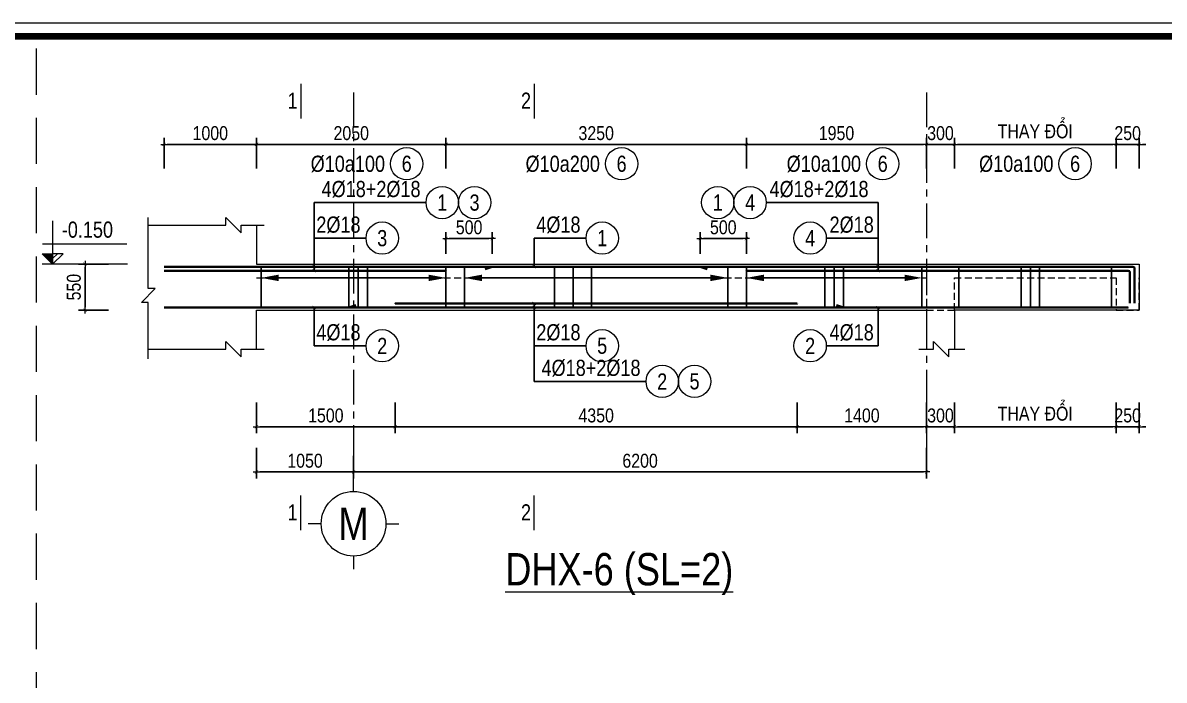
# Model space of a CAD drawing. Header units: millimetres. Extents: x 397144 to 10081729, y 99180 to 1327802.
# Drawn here: x 4934387 to 4946735, y 714378 to 721490 of the extents above; entities that cross this region are included whole.
import ezdxf
from ezdxf.enums import TextEntityAlignment as Align

# ---------------------------------------------------------------- set-up
doc = ezdxf.new("R2010")
doc.units = ezdxf.units.MM
doc.header["$PDSIZE"] = -10
doc.linetypes.add('CENTER', pattern=[2, 1.25, -0.25, 0.25, -0.25])
doc.linetypes.add('HIDDEN', pattern=[0.375, 0.25, -0.125])
doc.layers.get('0').update_dxf_attribs({"linetype": 'CONTINUOUS'})
doc.layers.get('Defpoints').update_dxf_attribs({"color": 12, "linetype": 'CONTINUOUS'})
for name, color, linetype, lineweight in [('kata_dim', 8, 'CONTINUOUS', 13), ('kata_grid', 8, 'CENTER', 13), ('kata_net khuat', 9, 'HIDDEN', 5), ('kata_net manh', 8, 'CONTINUOUS', 5), ('kata_net thay', 4, 'CONTINUOUS', 20), ('kata_text', 7, 'CONTINUOUS', 20), ('kata_thep chu', 1, 'CONTINUOUS', 35), ('kata_thep dai', 220, 'CONTINUOUS', 25)]:
    doc.layers.add(name, color=color, linetype=linetype, lineweight=lineweight)
doc.styles.add('kata_text', font='arial.ttf', dxfattribs={"width": 0.8})
doc.styles.add('Star-HelCon', font='VHELVCN_0.TTF')
doc.dimstyles.new('kata_dim_70', dxfattribs={"dimscale": 70, "dimtxt": 2.15, "dimasz": 0.5, "dimexe": 1, "dimexo": 2, "dimtad": 1, "dimdec": 0, "dimrnd": 5, "dimzin": 0, "dimdsep": 46, "dimtxsty": 'Star-HelCon', "dimblk": 'kata_block_ArchTick', "dimcen": 0.09, "dimdle": 1.2, "dimclrd": 8, "dimclre": 8, "dimclrt": 3, "dimadec": 0, "dimazin": 0, "dimtfac": 1, "dimtdec": 0, "dimtix": 1, "dimtmove": 2, "dimatfit": 3, "dimfxl": 3.75, "dimfxlon": 1, "dimtolj": 1, "dimtzin": 0, "dimarcsym": 0})
doc.dimstyles.new('kata_rai_thep', dxfattribs={"dimtxt": 2, "dimasz": 1, "dimexe": 0, "dimexo": 0, "dimtad": 1, "dimdec": 0, "dimzin": 12, "dimdsep": 46, "dimtxsty": 'kata_text', "dimblk": 'kata_block_RUNTIC', "dimcen": 0, "dimse1": 1, "dimse2": 1, "dimclrd": 6, "dimclre": 6, "dimclrt": 7, "dimadec": 0, "dimazin": 3, "dimtfac": 1, "dimtdec": 0, "dimtmove": 2, "dimatfit": 3, "dimldrblk": 'kata_block_LEADERTIC', "dimfxl": 1, "dimtolj": 1, "dimtzin": 0, "dimlwd": -1, "dimlwe": -1, "dimarcsym": 0})

# ---------------------------------------------------------------- blocks, each defined once
blk = doc.blocks.new('CHG_XX_Khung ten')
blk.add_lwpolyline([(15, 578.9999998350979), (826, 578.9999998350979), (826, 14.99999983509792), (15, 14.99999983509792)], close=True)
at = {"color": 4, "linetype": 'Continuous', "const_width": 1}
blk.add_lwpolyline([(17.00000000000006, 576.9999998350979), (824.0000000000001, 576.9999998350979), (824, 16.99999983509827), (16.99999999999994, 16.99999983509838)], close=True, dxfattribs=at)
blk = doc.blocks.new('kata_block_TD')
at = {"color": 6, "linetype": 'ByBlock', "lineweight": -2, "style": 'kata_text', "width": 0.8}
blk.add_attdef('SECTDET2', text='', height=5, dxfattribs=at).set_placement((0, 7.970649532882817), align=Align.CENTER)
at = {"color": 0, "linetype": 'ByBlock', "lineweight": -2, "style": 'kata_text', "width": 0.8}
blk.add_attdef('SECTDET1', text='', height=5, dxfattribs=at).set_placement((0, 1.470649532882817), align=Align.CENTER)
at = {"color": 3, "lineweight": 25, "style": 'kata_text', "width": 0.8}
blk.add_attdef('SSCALE', text='', height=2.5, dxfattribs=at).set_placement((0, -3.998868953555331), align=Align.CENTER)
blk = doc.blocks.new('kata_block_ArchTick')
at = {"color": 8}
blk.add_line((1, 0), (-1, 0), dxfattribs=at)
at = {"color": 8, "const_width": 0.15}
blk.add_lwpolyline([(-0.5, -0.5), (0.5, 0.5)], dxfattribs=at)
blk = doc.blocks.new('*D424')
at = {"layer": 'Defpoints', "color": 0, "transparency": 16777216}
for p in [(4936914.795577932, 720175.475016162), (4935914.795577932, 718880.475016162), (4936914.795577932, 718880.475016162)]:
    blk.add_point(p, dxfattribs=at)
at = {"layer": 'kata_dim', "color": 8, "lineweight": -2, "transparency": 16777216}
for p, q in [((4935914.795577932, 719912.975016162), (4935914.795577932, 720245.475016162)), ((4935949.795577932, 720175.475016162), (4936879.795577932, 720175.475016162)), ((4936914.795577932, 719912.975016162), (4936914.795577932, 720245.475016162))]:
    blk.add_line(p, q, dxfattribs=at)
at = {"layer": 'kata_dim', "color": 8, "lineweight": -2, "transparency": 16777216, "xscale": 35, "yscale": 35, "zscale": 35, "rotation": 180}
blk.add_blockref('kata_block_ArchTick', (4935914.795577932, 720175.475016162), dxfattribs=at)
at = {"layer": 'kata_dim', "color": 8, "lineweight": -2, "transparency": 16777216, "xscale": 35, "yscale": 35, "zscale": 35}
blk.add_blockref('kata_block_ArchTick', (4936914.795577932, 720175.475016162), dxfattribs=at)
at = {"layer": 'kata_dim', "color": 3, "transparency": 16777216, "insert": (4936414.795577932, 720296.0803494954), "char_height": 150.5, "attachment_point": 5, "style": 'Star-HelCon'}
blk.add_mtext('\\A1;1000', dxfattribs=at)
blk = doc.blocks.new('*D425')
at = {"layer": 'Defpoints', "color": 0, "transparency": 16777216}
for p in [(4938964.795577932, 720175.475016162), (4936914.795577932, 718880.475016162), (4938964.795577932, 718880.475016162)]:
    blk.add_point(p, dxfattribs=at)
at = {"layer": 'kata_dim', "color": 8, "lineweight": -2, "transparency": 16777216}
for p, q in [((4936914.795577932, 719912.975016162), (4936914.795577932, 720245.475016162)), ((4936949.795577932, 720175.475016162), (4938929.795577932, 720175.475016162)), ((4938964.795577932, 719912.975016162), (4938964.795577932, 720245.475016162))]:
    blk.add_line(p, q, dxfattribs=at)
at = {"layer": 'kata_dim', "color": 8, "lineweight": -2, "transparency": 16777216, "xscale": 35, "yscale": 35, "zscale": 35, "rotation": 180}
blk.add_blockref('kata_block_ArchTick', (4936914.795577932, 720175.475016162), dxfattribs=at)
at = {"layer": 'kata_dim', "color": 8, "lineweight": -2, "transparency": 16777216, "xscale": 35, "yscale": 35, "zscale": 35}
blk.add_blockref('kata_block_ArchTick', (4938964.795577932, 720175.475016162), dxfattribs=at)
at = {"layer": 'kata_dim', "color": 3, "transparency": 16777216, "insert": (4937939.795577932, 720296.0803494954), "char_height": 150.5, "attachment_point": 5, "style": 'Star-HelCon'}
blk.add_mtext('\\A1;2050', dxfattribs=at)
blk = doc.blocks.new('*D426')
at = {"layer": 'Defpoints', "color": 0, "transparency": 16777216}
for p in [(4942214.795577932, 720175.475016162), (4938964.795577932, 718880.475016162), (4942214.795577932, 718880.475016162)]:
    blk.add_point(p, dxfattribs=at)
at = {"layer": 'kata_dim', "color": 8, "lineweight": -2, "transparency": 16777216}
for p, q in [((4938964.795577932, 719912.975016162), (4938964.795577932, 720245.475016162)), ((4938999.795577932, 720175.475016162), (4942179.795577932, 720175.475016162)), ((4942214.795577932, 719912.975016162), (4942214.795577932, 720245.475016162))]:
    blk.add_line(p, q, dxfattribs=at)
at = {"layer": 'kata_dim', "color": 8, "lineweight": -2, "transparency": 16777216, "xscale": 35, "yscale": 35, "zscale": 35, "rotation": 180}
blk.add_blockref('kata_block_ArchTick', (4938964.795577932, 720175.475016162), dxfattribs=at)
at = {"layer": 'kata_dim', "color": 8, "lineweight": -2, "transparency": 16777216, "xscale": 35, "yscale": 35, "zscale": 35}
blk.add_blockref('kata_block_ArchTick', (4942214.795577932, 720175.475016162), dxfattribs=at)
at = {"layer": 'kata_dim', "color": 3, "transparency": 16777216, "insert": (4940589.795577932, 720296.0803494954), "char_height": 150.5, "attachment_point": 5, "style": 'Star-HelCon'}
blk.add_mtext('\\A1;3250', dxfattribs=at)
blk = doc.blocks.new('*D427')
at = {"layer": 'Defpoints', "color": 0, "transparency": 16777216}
for p in [(4944164.795577932, 720175.475016162), (4942214.795577932, 718880.475016162), (4944164.795577932, 718880.475016162)]:
    blk.add_point(p, dxfattribs=at)
at = {"layer": 'kata_dim', "color": 8, "lineweight": -2, "transparency": 16777216}
for p, q in [((4942214.795577932, 719912.975016162), (4942214.795577932, 720245.475016162)), ((4942249.795577932, 720175.475016162), (4944129.795577932, 720175.475016162)), ((4944164.795577932, 719912.975016162), (4944164.795577932, 720245.475016162))]:
    blk.add_line(p, q, dxfattribs=at)
at = {"layer": 'kata_dim', "color": 8, "lineweight": -2, "transparency": 16777216, "xscale": 35, "yscale": 35, "zscale": 35, "rotation": 180}
blk.add_blockref('kata_block_ArchTick', (4942214.795577932, 720175.475016162), dxfattribs=at)
at = {"layer": 'kata_dim', "color": 8, "lineweight": -2, "transparency": 16777216, "xscale": 35, "yscale": 35, "zscale": 35}
blk.add_blockref('kata_block_ArchTick', (4944164.795577932, 720175.475016162), dxfattribs=at)
at = {"layer": 'kata_dim', "color": 3, "transparency": 16777216, "insert": (4943189.795577932, 720296.0803494954), "char_height": 150.5, "attachment_point": 5, "style": 'Star-HelCon'}
blk.add_mtext('\\A1;1950', dxfattribs=at)
blk = doc.blocks.new('*D428')
at = {"layer": 'Defpoints', "color": 0, "transparency": 16777216}
for p in [(4944464.795577932, 720175.475016162), (4944164.795577932, 718880.475016162), (4944464.795577932, 718730.475016162)]:
    blk.add_point(p, dxfattribs=at)
at = {"layer": 'kata_dim', "color": 8, "lineweight": -2, "transparency": 16777216}
for p, q in [((4944129.795577932, 720175.475016162), (4944094.795577932, 720175.475016162)), ((4944164.795577932, 719912.975016162), (4944164.795577932, 720245.475016162)), ((4944164.795577932, 720175.475016162), (4944464.795577932, 720175.475016162)), ((4944464.795577932, 719912.975016162), (4944464.795577932, 720245.475016162)), ((4944499.795577932, 720175.475016162), (4944534.795577932, 720175.475016162))]:
    blk.add_line(p, q, dxfattribs=at)
at = {"layer": 'kata_dim', "color": 8, "lineweight": -2, "transparency": 16777216, "xscale": 35, "yscale": 35, "zscale": 35}
blk.add_blockref('kata_block_ArchTick', (4944164.795577932, 720175.475016162), dxfattribs=at)
at = {"layer": 'kata_dim', "color": 8, "lineweight": -2, "transparency": 16777216, "xscale": 35, "yscale": 35, "zscale": 35, "rotation": 180}
blk.add_blockref('kata_block_ArchTick', (4944464.795577932, 720175.475016162), dxfattribs=at)
at = {"layer": 'kata_dim', "color": 3, "transparency": 16777216, "insert": (4944314.795577932, 720296.0803494954), "char_height": 150.5, "attachment_point": 5, "style": 'Star-HelCon'}
blk.add_mtext('\\A1;300', dxfattribs=at)
blk = doc.blocks.new('*D429')
at = {"layer": 'Defpoints', "color": 0, "transparency": 16777216}
for p in [(4935451.866542296, 718880.4750161623), (4935059.291732188, 718380.4750161623), (4935451.866542296, 718380.4750161623)]:
    blk.add_point(p, dxfattribs=at)
at = {"layer": 'kata_dim', "color": 8, "lineweight": -2, "transparency": 16777216}
for p, q in [((4935311.866542296, 718880.4750161623), (4934989.291732188, 718880.4750161623)), ((4935059.291732188, 718845.4750161623), (4935059.291732188, 718415.4750161623)), ((4935311.866542296, 718380.4750161623), (4934989.291732188, 718380.4750161623))]:
    blk.add_line(p, q, dxfattribs=at)
at = {"layer": 'kata_dim', "color": 8, "lineweight": -2, "transparency": 16777216, "xscale": 35, "yscale": 35, "zscale": 35}
for p, rotation in [((4935059.291732188, 718880.4750161623), 90), ((4935059.291732188, 718380.4750161623), 270)]:
    blk.add_blockref('kata_block_ArchTick', p, dxfattribs=dict(at, rotation=rotation))
at = {"layer": 'kata_dim', "color": 3, "transparency": 16777216, "insert": (4934938.686398854, 718630.4750161608), "char_height": 150.5, "attachment_point": 5, "rotation": 90, "style": 'Star-HelCon'}
blk.add_mtext('\\A1;550', dxfattribs=at)
blk = doc.blocks.new('kata_block_CT')
blk.add_hatch(color=256).paths.add_polyline_path([(0, 1.596954857557648), (-1.612010908633238, 1.596954857557648), (0, 0)])
at = {"ltscale": 50}
h = blk.add_hatch(dxfattribs=at)
h.set_pattern_fill('ANSI31', color=8, scale=1.406250541793835, style=0)
h.set_pattern_definition([(45.00000000000001, (0, 5.456968210637569e-12), (-3.157122508925224, 3.157122508925225), [])])
h.paths.add_polyline_path([(0, 1.596954857557648), (0, 0), (1.612010908924276, 1.596954857557648)])
at = {"color": 8, "ltscale": 50}
for p, q in [((-1.592704896858777, 3.140833880479477), (11.46947077315417, 3.140833880479477)), ((11.56125648126181, 5.456968210637569e-12), (-1.63869572513795, 5.456968210637569e-12))]:
    blk.add_line(p, q, dxfattribs=at)
for points in [[(0, 6.69495074864426), (0, 0)], [(0, 0), (-1.612010908633238, 1.596954857557648), (0, 1.596954857557648)], [(0, 0), (1.612010908924276, 1.596954857557648), (0, 1.596954857557648)]]:
    blk.add_lwpolyline(points, dxfattribs=at)
at = {"color": 3, "style": 'kata_text', "width": 0.8}
blk.add_attdef('CT', (1.409564409346785, 4.068271311703938), '', height=2.5, dxfattribs=at)
blk = doc.blocks.new('kata_block_GRID')
for p, q in [((3.061616997868383e-16, 5), (3.061616997868383e-16, 7)), ((-5, 0), (-7, 0)), ((5, 0), (7, 0)), ((-9.184850993605148e-16, -5), (-9.184850993605148e-16, -7))]:
    blk.add_line(p, q)
blk.add_circle((0, 0), 5)
at = {"color": 7, "style": 'kata_text', "width": 0.8}
blk.add_attdef('GRID', text='', height=5, dxfattribs=at).set_placement((0, 0), align=Align.MIDDLE)
blk = doc.blocks.new('*D430')
at = {"layer": 'Defpoints', "color": 0, "transparency": 16777216}
for p in [(4944164.795577932, 718380.475016162), (4937964.795577932, 716946.6807935312), (4944164.795577932, 716630.475016162)]:
    blk.add_point(p, dxfattribs=at)
at = {"layer": 'kata_dim', "color": 8, "lineweight": -2, "transparency": 16777216}
for p, q in [((4944164.795577932, 716892.975016162), (4944164.795577932, 716560.475016162)), ((4937964.795577932, 716806.6807935312), (4937964.795577932, 716560.475016162)), ((4937999.795577932, 716630.475016162), (4944129.795577932, 716630.475016162))]:
    blk.add_line(p, q, dxfattribs=at)
at = {"layer": 'kata_dim', "color": 8, "lineweight": -2, "transparency": 16777216, "xscale": 35, "yscale": 35, "zscale": 35, "rotation": 180}
blk.add_blockref('kata_block_ArchTick', (4937964.795577932, 716630.475016162), dxfattribs=at)
at = {"layer": 'kata_dim', "color": 8, "lineweight": -2, "transparency": 16777216, "xscale": 35, "yscale": 35, "zscale": 35}
blk.add_blockref('kata_block_ArchTick', (4944164.795577932, 716630.475016162), dxfattribs=at)
at = {"layer": 'kata_dim', "color": 3, "transparency": 16777216, "insert": (4941064.795577932, 716751.0803494954), "char_height": 150.5, "attachment_point": 5, "style": 'Star-HelCon'}
blk.add_mtext('\\A1;6200', dxfattribs=at)
blk = doc.blocks.new('*D431')
at = {"layer": 'Defpoints', "color": 0, "transparency": 16777216}
for p in [(4936914.795577932, 718380.475016162), (4938414.795577932, 718380.475016162), (4936914.795577932, 717120.475016162)]:
    blk.add_point(p, dxfattribs=at)
at = {"layer": 'kata_dim', "color": 8, "lineweight": -2, "transparency": 16777216}
for p, q in [((4936914.795577932, 717382.975016162), (4936914.795577932, 717050.475016162)), ((4938414.795577932, 717382.975016162), (4938414.795577932, 717050.475016162)), ((4938379.795577932, 717120.475016162), (4936949.795577932, 717120.475016162))]:
    blk.add_line(p, q, dxfattribs=at)
at = {"layer": 'kata_dim', "color": 8, "lineweight": -2, "transparency": 16777216, "xscale": 35, "yscale": 35, "zscale": 35, "rotation": 180}
blk.add_blockref('kata_block_ArchTick', (4936914.795577932, 717120.475016162), dxfattribs=at)
at = {"layer": 'kata_dim', "color": 8, "lineweight": -2, "transparency": 16777216, "xscale": 35, "yscale": 35, "zscale": 35}
blk.add_blockref('kata_block_ArchTick', (4938414.795577932, 717120.475016162), dxfattribs=at)
at = {"layer": 'kata_dim', "color": 3, "transparency": 16777216, "insert": (4937664.795577932, 717241.0803494954), "char_height": 150.5, "attachment_point": 5, "style": 'Star-HelCon'}
blk.add_mtext('\\A1;1500', dxfattribs=at)
blk = doc.blocks.new('*D432')
at = {"layer": 'Defpoints', "color": 0, "transparency": 16777216}
for p in [(4936914.795577932, 718380.475016162), (4938414.795577932, 718380.475016162), (4936914.795577932, 717120.475016162)]:
    blk.add_point(p, dxfattribs=at)
at = {"layer": 'kata_dim', "color": 8, "lineweight": -2, "transparency": 16777216}
for p, q in [((4936914.795577932, 717382.975016162), (4936914.795577932, 717050.475016162)), ((4938414.795577932, 717382.975016162), (4938414.795577932, 717050.475016162)), ((4938379.795577932, 717120.475016162), (4936949.795577932, 717120.475016162))]:
    blk.add_line(p, q, dxfattribs=at)
at = {"layer": 'kata_dim', "color": 8, "lineweight": -2, "transparency": 16777216, "xscale": 35, "yscale": 35, "zscale": 35, "rotation": 180}
blk.add_blockref('kata_block_ArchTick', (4936914.795577932, 717120.475016162), dxfattribs=at)
at = {"layer": 'kata_dim', "color": 8, "lineweight": -2, "transparency": 16777216, "xscale": 35, "yscale": 35, "zscale": 35}
blk.add_blockref('kata_block_ArchTick', (4938414.795577932, 717120.475016162), dxfattribs=at)
at = {"layer": 'kata_dim', "color": 3, "transparency": 16777216, "insert": (4937664.795577932, 717241.0803494954), "char_height": 150.5, "attachment_point": 5, "style": 'Star-HelCon'}
blk.add_mtext('\\A1;1500', dxfattribs=at)
blk = doc.blocks.new('*D433')
at = {"layer": 'Defpoints', "color": 0, "transparency": 16777216}
for p in [(4938414.795577932, 718380.475016162), (4942764.795577932, 718380.475016162), (4942764.795577932, 717120.475016162)]:
    blk.add_point(p, dxfattribs=at)
at = {"layer": 'kata_dim', "color": 8, "lineweight": -2, "transparency": 16777216}
for p, q in [((4938414.795577932, 717382.975016162), (4938414.795577932, 717050.475016162)), ((4942764.795577932, 717382.975016162), (4942764.795577932, 717050.475016162)), ((4938449.795577932, 717120.475016162), (4942729.795577932, 717120.475016162))]:
    blk.add_line(p, q, dxfattribs=at)
at = {"layer": 'kata_dim', "color": 8, "lineweight": -2, "transparency": 16777216, "xscale": 35, "yscale": 35, "zscale": 35, "rotation": 180}
blk.add_blockref('kata_block_ArchTick', (4938414.795577932, 717120.475016162), dxfattribs=at)
at = {"layer": 'kata_dim', "color": 8, "lineweight": -2, "transparency": 16777216, "xscale": 35, "yscale": 35, "zscale": 35}
blk.add_blockref('kata_block_ArchTick', (4942764.795577932, 717120.475016162), dxfattribs=at)
at = {"layer": 'kata_dim', "color": 3, "transparency": 16777216, "insert": (4940589.795577932, 717241.0803494954), "char_height": 150.5, "attachment_point": 5, "style": 'Star-HelCon'}
blk.add_mtext('\\A1;4350', dxfattribs=at)
blk = doc.blocks.new('*D434')
at = {"layer": 'Defpoints', "color": 0, "transparency": 16777216}
for p in [(4942764.795577932, 718380.475016162), (4944164.795577932, 718380.475016162), (4944164.795577932, 717120.475016162)]:
    blk.add_point(p, dxfattribs=at)
at = {"layer": 'kata_dim', "color": 8, "lineweight": -2, "transparency": 16777216}
for p, q in [((4942764.795577932, 717382.975016162), (4942764.795577932, 717050.475016162)), ((4944164.795577932, 717382.975016162), (4944164.795577932, 717050.475016162)), ((4942799.795577932, 717120.475016162), (4944129.795577932, 717120.475016162))]:
    blk.add_line(p, q, dxfattribs=at)
at = {"layer": 'kata_dim', "color": 8, "lineweight": -2, "transparency": 16777216, "xscale": 35, "yscale": 35, "zscale": 35, "rotation": 180}
blk.add_blockref('kata_block_ArchTick', (4942764.795577932, 717120.475016162), dxfattribs=at)
at = {"layer": 'kata_dim', "color": 8, "lineweight": -2, "transparency": 16777216, "xscale": 35, "yscale": 35, "zscale": 35}
blk.add_blockref('kata_block_ArchTick', (4944164.795577932, 717120.475016162), dxfattribs=at)
at = {"layer": 'kata_dim', "color": 3, "transparency": 16777216, "insert": (4943464.795577932, 717241.0803494954), "char_height": 150.5, "attachment_point": 5, "style": 'Star-HelCon'}
blk.add_mtext('\\A1;1400', dxfattribs=at)
blk = doc.blocks.new('*D435')
at = {"layer": 'Defpoints', "color": 0, "transparency": 16777216}
for p in [(4944164.795577932, 718380.475016162), (4944464.795577932, 718380.475016162), (4944464.795577932, 717120.475016162)]:
    blk.add_point(p, dxfattribs=at)
at = {"layer": 'kata_dim', "color": 8, "lineweight": -2, "transparency": 16777216}
for p, q in [((4944164.795577932, 717382.975016162), (4944164.795577932, 717050.475016162)), ((4944464.795577932, 717382.975016162), (4944464.795577932, 717050.475016162)), ((4944129.795577932, 717120.475016162), (4944094.795577932, 717120.475016162)), ((4944164.795577932, 717120.475016162), (4944464.795577932, 717120.475016162)), ((4944499.795577932, 717120.475016162), (4944534.795577932, 717120.475016162))]:
    blk.add_line(p, q, dxfattribs=at)
at = {"layer": 'kata_dim', "color": 8, "lineweight": -2, "transparency": 16777216, "xscale": 35, "yscale": 35, "zscale": 35}
blk.add_blockref('kata_block_ArchTick', (4944164.795577932, 717120.475016162), dxfattribs=at)
at = {"layer": 'kata_dim', "color": 8, "lineweight": -2, "transparency": 16777216, "xscale": 35, "yscale": 35, "zscale": 35, "rotation": 180}
blk.add_blockref('kata_block_ArchTick', (4944464.795577932, 717120.475016162), dxfattribs=at)
at = {"layer": 'kata_dim', "color": 3, "transparency": 16777216, "insert": (4944314.795577932, 717241.0803494954), "char_height": 150.5, "attachment_point": 5, "style": 'Star-HelCon'}
blk.add_mtext('\\A1;300', dxfattribs=at)
blk = doc.blocks.new('*D436')
at = {"layer": 'Defpoints', "color": 0, "transparency": 16777216}
for p in [(4938964.795577932, 719156.475016162), (4938964.795577932, 718851.475016162), (4939464.795577932, 718851.475016162)]:
    blk.add_point(p, dxfattribs=at)
at = {"layer": 'kata_dim', "color": 8, "lineweight": -2, "transparency": 16777216}
for p, q in [((4938964.795577932, 718991.475016162), (4938964.795577932, 719226.475016162)), ((4939464.795577932, 718991.475016162), (4939464.795577932, 719226.475016162)), ((4939429.795577932, 719156.475016162), (4938999.795577932, 719156.475016162))]:
    blk.add_line(p, q, dxfattribs=at)
at = {"layer": 'kata_dim', "color": 8, "lineweight": -2, "transparency": 16777216, "xscale": 35, "yscale": 35, "zscale": 35, "rotation": 180}
blk.add_blockref('kata_block_ArchTick', (4938964.795577932, 719156.475016162), dxfattribs=at)
at = {"layer": 'kata_dim', "color": 8, "lineweight": -2, "transparency": 16777216, "xscale": 35, "yscale": 35, "zscale": 35}
blk.add_blockref('kata_block_ArchTick', (4939464.795577932, 719156.475016162), dxfattribs=at)
at = {"layer": 'kata_dim', "color": 3, "transparency": 16777216, "insert": (4939214.795577932, 719277.0803494954), "char_height": 150.5, "attachment_point": 5, "style": 'Star-HelCon'}
blk.add_mtext('\\A1;500', dxfattribs=at)
blk = doc.blocks.new('*D437')
at = {"layer": 'Defpoints', "color": 0, "transparency": 16777216}
for p in [(4942214.795577932, 719156.475016162), (4941714.795577932, 718851.475016162), (4942214.795577932, 718851.475016162)]:
    blk.add_point(p, dxfattribs=at)
at = {"layer": 'kata_dim', "color": 8, "lineweight": -2, "transparency": 16777216}
for p, q in [((4941714.795577932, 718991.475016162), (4941714.795577932, 719226.475016162)), ((4942214.795577932, 718991.475016162), (4942214.795577932, 719226.475016162)), ((4941749.795577932, 719156.475016162), (4942179.795577932, 719156.475016162))]:
    blk.add_line(p, q, dxfattribs=at)
at = {"layer": 'kata_dim', "color": 8, "lineweight": -2, "transparency": 16777216, "xscale": 35, "yscale": 35, "zscale": 35, "rotation": 180}
blk.add_blockref('kata_block_ArchTick', (4941714.795577932, 719156.475016162), dxfattribs=at)
at = {"layer": 'kata_dim', "color": 8, "lineweight": -2, "transparency": 16777216, "xscale": 35, "yscale": 35, "zscale": 35}
blk.add_blockref('kata_block_ArchTick', (4942214.795577932, 719156.475016162), dxfattribs=at)
at = {"layer": 'kata_dim', "color": 3, "transparency": 16777216, "insert": (4941964.795577932, 719277.0803494954), "char_height": 150.5, "attachment_point": 5, "style": 'Star-HelCon'}
blk.add_mtext('\\A1;500', dxfattribs=at)
blk = doc.blocks.new('kata_block_RUNTIC')
at = {"layer": 'kata_dim', "color": 6}
blk.add_line((0, 0.75), (0, -0.75), dxfattribs=at)
blk.add_lwpolyline([(0, 0, 0, 1, 0), (-2.69999999999709, 0, 1, 1, 0)], format="xyseb", dxfattribs=at)
blk = doc.blocks.new('*D438')
at = {"layer": 'Defpoints', "color": 6, "transparency": 16777216}
blk.add_line((4937034.795577932, 718730.475016162), (4938894.795577932, 718730.475016162), dxfattribs=at)
at = {"layer": 'Defpoints', "color": 0, "transparency": 16777216}
for p in [(4936964.795577932, 718730.475016162), (4938964.795577932, 718730.475016162), (4938964.795577932, 718730.475016162)]:
    blk.add_point(p, dxfattribs=at)
at = {"layer": 'Defpoints', "color": 6, "transparency": 16777216, "xscale": 70, "yscale": 70, "zscale": 70, "rotation": 180}
blk.add_blockref('kata_block_RUNTIC', (4936964.795577932, 718730.475016162), dxfattribs=at)
at = {"layer": 'Defpoints', "color": 6, "transparency": 16777216, "xscale": 70, "yscale": 70, "zscale": 70}
blk.add_blockref('kata_block_RUNTIC', (4938964.795577932, 718730.475016162), dxfattribs=at)
blk = doc.blocks.new('kata_block_LEADERTIC')
at = {"layer": 'kata_dim', "color": 6}
blk.add_lwpolyline([(0, 0, 0, 1, 0), (-2.69999999999709, 0, 1, 1, 0)], format="xyseb", dxfattribs=at)
blk = doc.blocks.new('*D439')
at = {"layer": 'Defpoints', "color": 6, "transparency": 16777216}
blk.add_line((4939234.795577932, 718730.475016162), (4941944.795577932, 718730.475016162), dxfattribs=at)
at = {"layer": 'Defpoints', "color": 0, "transparency": 16777216}
for p in [(4939164.795577932, 718730.475016162), (4942014.795577932, 718730.475016162), (4942014.795577932, 718730.475016162)]:
    blk.add_point(p, dxfattribs=at)
at = {"layer": 'Defpoints', "color": 6, "transparency": 16777216, "xscale": 70, "yscale": 70, "zscale": 70, "rotation": 180}
blk.add_blockref('kata_block_RUNTIC', (4939164.795577932, 718730.475016162), dxfattribs=at)
at = {"layer": 'Defpoints', "color": 6, "transparency": 16777216, "xscale": 70, "yscale": 70, "zscale": 70}
blk.add_blockref('kata_block_RUNTIC', (4942014.795577932, 718730.475016162), dxfattribs=at)
blk = doc.blocks.new('*D440')
at = {"layer": 'Defpoints', "color": 6, "transparency": 16777216}
blk.add_line((4942284.795577932, 718730.475016162), (4944044.795577932, 718730.475016162), dxfattribs=at)
at = {"layer": 'Defpoints', "color": 0, "transparency": 16777216}
for p in [(4942214.795577932, 718730.475016162), (4944114.795577932, 718730.475016162), (4944114.795577932, 718730.475016162)]:
    blk.add_point(p, dxfattribs=at)
at = {"layer": 'Defpoints', "color": 6, "transparency": 16777216, "xscale": 70, "yscale": 70, "zscale": 70, "rotation": 180}
blk.add_blockref('kata_block_RUNTIC', (4942214.795577932, 718730.475016162), dxfattribs=at)
at = {"layer": 'Defpoints', "color": 6, "transparency": 16777216, "xscale": 70, "yscale": 70, "zscale": 70}
blk.add_blockref('kata_block_RUNTIC', (4944114.795577932, 718730.475016162), dxfattribs=at)
blk = doc.blocks.new('*U11')
blk.add_circle((2.5, 0), 2.5)
at = {"layer": 'kata_text', "color": 3, "style": 'kata_text', "width": 0.8}
blk.add_attdef('DK2', text='', height=2.5, dxfattribs=at).set_placement((-0.85, 0.8455043070534884), align=Align.RIGHT)
at = {"layer": 'kata_text', "color": 7, "style": 'kata_text', "width": 0.8}
blk.add_attdef('SH3', text='', height=2.5, dxfattribs=at).set_placement((2.5, 0), align=Align.MIDDLE)
blk = doc.blocks.new('*U19')
for centre in [(2.5, 0), (7.5, 3.061616997868383e-16)]:
    blk.add_circle(centre, 2.5)
at = {"layer": 'kata_text', "color": 3, "style": 'kata_text', "width": 0.8}
blk.add_attdef('DK2', text='', height=2.5, dxfattribs=at).set_placement((-0.85, 0.8455043070534884), align=Align.RIGHT)
at = {"layer": 'kata_text', "color": 7, "style": 'kata_text', "width": 0.8}
for tag, p in [('SH3', (2.5, 0)), ('SH4', (7.5, 3.061616997868383e-16))]:
    blk.add_attdef(tag, text='', height=2.5, dxfattribs=at).set_placement(p, align=Align.MIDDLE)
blk = doc.blocks.new('*U14')
blk.add_circle((2.5, 0), 2.5)
at = {"layer": 'kata_text', "color": 3, "style": 'kata_text', "width": 0.8}
blk.add_attdef('DKKC2', text='', height=2.5, dxfattribs=at).set_placement((-0.85, -1.249999999999998), align=Align.RIGHT)
at = {"layer": 'kata_text', "color": 7, "style": 'kata_text', "width": 0.8}
blk.add_attdef('SH3', text='', height=2.5, dxfattribs=at).set_placement((2.5, 0), align=Align.MIDDLE)
blk = doc.blocks.new('kata_block_SECBAL')
at = {"color": 0, "linetype": 'ByBlock', "lineweight": -2}
blk.add_line((9.278846846427768e-07, 4.357142857143117), (0, -1), dxfattribs=at)
at = {"color": 0, "linetype": 'ByBlock', "lineweight": -2, "style": 'kata_text', "width": 0.8}
blk.add_attdef('DETAIL', text='', height=2.5, dxfattribs=at).set_placement((-0.4999587343882013, 1.749873724336794), align=Align.MIDDLE_RIGHT)
blk = doc.blocks.new('*U15')
at = {"color": 0, "linetype": 'ByBlock', "lineweight": -2}
blk.add_line((9.278846826760661e-07, -1), (1.966710793847991e-15, 4.357142857143117), dxfattribs=at)
at = {"color": 0, "linetype": 'ByBlock', "lineweight": -2, "style": 'kata_text', "width": 0.8}
blk.add_attdef('DETAIL', text='', height=2.5, dxfattribs=at).set_placement((-0.4999587343882013, 1.749873724336794), align=Align.MIDDLE_RIGHT)
blk = doc.blocks.new('*U12')
blk.add_circle((-2.5, 0), 2.5)
at = {"layer": 'kata_text', "color": 3, "style": 'kata_text', "width": 0.8}
blk.add_attdef('DK1', (0.5, 0.8455043070534884), '', height=2.5, dxfattribs=at)
at = {"layer": 'kata_text', "color": 7, "style": 'kata_text', "width": 0.8}
blk.add_attdef('SH2', text='', height=2.5, dxfattribs=at).set_placement((-2.5, 0), align=Align.MIDDLE)
blk = doc.blocks.new('*U18')
for centre in [(-7.5, 3.061616997868383e-16), (-2.5, 0)]:
    blk.add_circle(centre, 2.5)
at = {"layer": 'kata_text', "color": 3, "style": 'kata_text', "width": 0.8}
blk.add_attdef('DK1', (0.5, 0.8455043070534884), '', height=2.5, dxfattribs=at)
at = {"layer": 'kata_text', "color": 7, "style": 'kata_text', "width": 0.8}
for tag, p in [('SH1', (-7.5, 3.061616997868383e-16)), ('SH2', (-2.5, 0))]:
    blk.add_attdef(tag, text='', height=2.5, dxfattribs=at).set_placement(p, align=Align.MIDDLE)
blk = doc.blocks.new('*D441')
at = {"layer": 'Defpoints', "color": 0, "transparency": 16777216}
for p in [(4946464.795577932, 720175.475016162), (4946214.795577932, 718880.475016162), (4946464.795577932, 718880.475016162)]:
    blk.add_point(p, dxfattribs=at)
at = {"layer": 'kata_dim', "color": 8, "lineweight": -2, "transparency": 16777216}
for p, q in [((4946179.795577932, 720175.475016162), (4946144.795577932, 720175.475016162)), ((4946214.795577932, 719912.975016162), (4946214.795577932, 720245.475016162)), ((4946214.795577932, 720175.475016162), (4946464.795577932, 720175.475016162)), ((4946464.795577932, 719912.975016162), (4946464.795577932, 720245.475016162)), ((4946499.795577932, 720175.475016162), (4946534.795577932, 720175.475016162))]:
    blk.add_line(p, q, dxfattribs=at)
at = {"layer": 'kata_dim', "color": 8, "lineweight": -2, "transparency": 16777216, "xscale": 35, "yscale": 35, "zscale": 35}
blk.add_blockref('kata_block_ArchTick', (4946214.795577932, 720175.475016162), dxfattribs=at)
at = {"layer": 'kata_dim', "color": 8, "lineweight": -2, "transparency": 16777216, "xscale": 35, "yscale": 35, "zscale": 35, "rotation": 180}
blk.add_blockref('kata_block_ArchTick', (4946464.795577932, 720175.475016162), dxfattribs=at)
at = {"layer": 'kata_dim', "color": 3, "transparency": 16777216, "insert": (4946339.795577932, 720296.0803494954), "char_height": 150.5, "attachment_point": 5, "style": 'Star-HelCon'}
blk.add_mtext('\\A1;250', dxfattribs=at)
blk = doc.blocks.new('*D447')
at = {"layer": 'Defpoints', "color": 0, "ltscale": 0.8, "transparency": 16777216}
for p in [(4936914.795577932, 717960.475016162), (4937964.795577932, 716946.6807935312), (4936914.795577932, 716630.475016162)]:
    blk.add_point(p, dxfattribs=at)
at = {"layer": 'kata_dim', "color": 8, "lineweight": -2, "ltscale": 0.8, "transparency": 16777216}
for p, q in [((4936914.795577932, 716892.975016162), (4936914.795577932, 716560.475016162)), ((4937964.795577932, 716806.6807935312), (4937964.795577932, 716560.475016162)), ((4937929.795577932, 716630.475016162), (4936949.795577932, 716630.475016162))]:
    blk.add_line(p, q, dxfattribs=at)
at = {"layer": 'kata_dim', "color": 8, "lineweight": -2, "ltscale": 0.8, "transparency": 16777216, "xscale": 35, "yscale": 35, "zscale": 35, "rotation": 180}
blk.add_blockref('kata_block_ArchTick', (4936914.795577932, 716630.475016162), dxfattribs=at)
at = {"layer": 'kata_dim', "color": 8, "lineweight": -2, "ltscale": 0.8, "transparency": 16777216, "xscale": 35, "yscale": 35, "zscale": 35}
blk.add_blockref('kata_block_ArchTick', (4937964.795577932, 716630.475016162), dxfattribs=at)
at = {"layer": 'kata_dim', "color": 3, "ltscale": 0.8, "transparency": 16777216, "insert": (4937439.795577932, 716751.0803494954), "char_height": 150.5, "attachment_point": 5, "style": 'Star-HelCon'}
blk.add_mtext('\\A1;1050', dxfattribs=at)
blk = doc.blocks.new('*D442')
at = {"layer": 'Defpoints', "color": 0, "ltscale": 0.8, "transparency": 16777216}
for p in [(4946214.795577932, 720175.475016162), (4944464.795577932, 719912.975016162), (4946214.795577932, 719912.975016162)]:
    blk.add_point(p, dxfattribs=at)
at = {"layer": 'kata_dim', "color": 8, "lineweight": -2, "ltscale": 0.8, "transparency": 16777216}
for p, q in [((4944464.795577932, 720052.975016162), (4944464.795577932, 720245.475016162)), ((4944499.795577932, 720175.475016162), (4946179.795577932, 720175.475016162)), ((4946214.795577932, 720052.975016162), (4946214.795577932, 720245.475016162))]:
    blk.add_line(p, q, dxfattribs=at)
at = {"layer": 'kata_dim', "color": 8, "lineweight": -2, "ltscale": 0.8, "transparency": 16777216, "xscale": 35, "yscale": 35, "zscale": 35, "rotation": 180}
blk.add_blockref('kata_block_ArchTick', (4944464.795577932, 720175.475016162), dxfattribs=at)
at = {"layer": 'kata_dim', "color": 8, "lineweight": -2, "ltscale": 0.8, "transparency": 16777216, "xscale": 35, "yscale": 35, "zscale": 35}
blk.add_blockref('kata_block_ArchTick', (4946214.795577932, 720175.475016162), dxfattribs=at)
at = {"layer": 'kata_dim', "color": 3, "ltscale": 0.8, "transparency": 16777216, "insert": (4945339.795577932, 720314.750425439), "char_height": 150.5, "attachment_point": 5, "style": 'Star-HelCon'}
blk.add_mtext('\\A1;THAY ĐỔI', dxfattribs=at)
blk = doc.blocks.new('*D448')
at = {"layer": 'Defpoints', "color": 0, "ltscale": 0.8, "transparency": 16777216}
for p in [(4944464.795577932, 718380.475016162), (4946214.795577932, 718380.475016162), (4946214.795577932, 717120.475016162)]:
    blk.add_point(p, dxfattribs=at)
at = {"layer": 'kata_dim', "color": 8, "lineweight": -2, "ltscale": 0.8, "transparency": 16777216}
for p, q in [((4944464.795577932, 717382.975016162), (4944464.795577932, 717050.475016162)), ((4946214.795577932, 717382.975016162), (4946214.795577932, 717050.475016162)), ((4944499.795577932, 717120.475016162), (4946179.795577932, 717120.475016162))]:
    blk.add_line(p, q, dxfattribs=at)
at = {"layer": 'kata_dim', "color": 8, "lineweight": -2, "ltscale": 0.8, "transparency": 16777216, "xscale": 35, "yscale": 35, "zscale": 35, "rotation": 180}
blk.add_blockref('kata_block_ArchTick', (4944464.795577932, 717120.475016162), dxfattribs=at)
at = {"layer": 'kata_dim', "color": 8, "lineweight": -2, "ltscale": 0.8, "transparency": 16777216, "xscale": 35, "yscale": 35, "zscale": 35}
blk.add_blockref('kata_block_ArchTick', (4946214.795577932, 717120.475016162), dxfattribs=at)
at = {"layer": 'kata_dim', "color": 3, "ltscale": 0.8, "transparency": 16777216, "insert": (4945339.795577932, 717259.750425439), "char_height": 150.5, "attachment_point": 5, "style": 'Star-HelCon'}
blk.add_mtext('\\A1;THAY ĐỔI', dxfattribs=at)
blk = doc.blocks.new('*D449')
at = {"layer": 'Defpoints', "color": 0, "ltscale": 0.8, "transparency": 16777216}
for p in [(4946214.795577932, 718380.475016162), (4946464.795577932, 718380.475016162), (4946464.795577932, 717120.475016162)]:
    blk.add_point(p, dxfattribs=at)
at = {"layer": 'kata_dim', "color": 8, "lineweight": -2, "ltscale": 0.8, "transparency": 16777216}
for p, q in [((4946214.795577932, 717382.975016162), (4946214.795577932, 717050.475016162)), ((4946464.795577932, 717382.975016162), (4946464.795577932, 717050.475016162)), ((4946179.795577932, 717120.475016162), (4946144.795577932, 717120.475016162)), ((4946214.795577932, 717120.475016162), (4946464.795577932, 717120.475016162)), ((4946499.795577932, 717120.475016162), (4946534.795577932, 717120.475016162))]:
    blk.add_line(p, q, dxfattribs=at)
at = {"layer": 'kata_dim', "color": 8, "lineweight": -2, "ltscale": 0.8, "transparency": 16777216, "xscale": 35, "yscale": 35, "zscale": 35}
blk.add_blockref('kata_block_ArchTick', (4946214.795577932, 717120.475016162), dxfattribs=at)
at = {"layer": 'kata_dim', "color": 8, "lineweight": -2, "ltscale": 0.8, "transparency": 16777216, "xscale": 35, "yscale": 35, "zscale": 35, "rotation": 180}
blk.add_blockref('kata_block_ArchTick', (4946464.795577932, 717120.475016162), dxfattribs=at)
at = {"layer": 'kata_dim', "color": 3, "ltscale": 0.8, "transparency": 16777216, "insert": (4946339.795577932, 717241.0803494954), "char_height": 150.5, "attachment_point": 5, "style": 'Star-HelCon'}
blk.add_mtext('\\A1;250', dxfattribs=at)

msp = doc.modelspace()

# ---------------------------------------------------------------- block references
at = {"layer": 'kata_net thay', "xscale": 72.589395827735, "yscale": 72.589395827735, "zscale": 72.589395827735}
msp.add_blockref('CHG_XX_Khung ten', (4906481.368317187, 679461.1649979055), dxfattribs=at)

# ---------------------------------------------------------------- next in the draw order: linework, layer by layer
at = {"layer": 'kata_dim'}
for points in [[(4935744.03705474, 717856.163634836), (4935744.03705474, 718465.2309586417), (4935669.03705474, 718465.2309586417), (4935819.03705474, 718615.2309586417), (4935744.03705474, 718615.2309586417), (4935744.03705474, 719382.868634836)], [(4935744.03705474, 719300.475016162), (4936581.4622446, 719300.475016162), (4936581.4622446, 719383.808349496), (4936748.128911266, 719217.141682829), (4936748.128911266, 719300.475016162), (4936998.128911266, 719300.475016162)], [(4935744.03705474, 717960.475016162), (4936581.4622446, 717960.475016162), (4936581.4622446, 718043.808349496), (4936748.128911266, 717877.141682829), (4936748.128911266, 717960.475016162), (4936998.128911266, 717960.475016162)], [(4944081.4622446, 717960.475016162), (4944238.890388615, 717960.475016162), (4944238.890388615, 718043.808349496), (4944405.557055281, 717877.141682829), (4944405.557055281, 717960.475016162), (4944576.842983274, 717960.475016162)]]:
    msp.add_lwpolyline(points, dxfattribs=at)
at = {"layer": 'kata_grid', "ltscale": 300}
for p, q in [((4937964.795577932, 720735.475016162), (4937964.795577932, 716560.475016162)), ((4944164.795577932, 720735.475016162), (4944164.795577932, 716560.475016162))]:
    msp.add_line(p, q, dxfattribs=at)
at = {"layer": 'kata_net khuat', "ltscale": 2000}
msp.add_line((4934535.399420105, 713963.0000235), (4934535.399420106, 721345.2463785384), dxfattribs=at)
at = {"layer": 'kata_net khuat', "ltscale": 300}
for p, q in [((4944164.795577932, 718880.475016162), (4944664.795577932, 718880.475016162)), ((4946214.795577932, 718880.475016162), (4946464.795577932, 718880.475016162)), ((4936914.795577932, 718730.475016162), (4944164.795577932, 718730.475016162)), ((4944464.795577932, 718730.475016162), (4946214.795577932, 718730.475016162))]:
    msp.add_line(p, q, dxfattribs=at)
for points in [[(4944164.795577932, 718730.475016162), (4944164.795577932, 718380.475016162), (4944464.795577932, 718380.475016162), (4944464.795577932, 718730.475016162)], [(4946214.795577932, 718730.475016162), (4946214.795577932, 718380.475016162), (4946464.795577932, 718380.475016162), (4946464.795577932, 718730.475016162)]]:
    msp.add_lwpolyline(points, dxfattribs=at)
at = {"layer": 'kata_net thay'}
for p, q in [((4936914.795577932, 719300.475016162), (4936914.795577932, 718880.475016162)), ((4936914.795577932, 717960.475016162), (4936914.795577932, 718380.475016162)), ((4936914.795577932, 718380.475016162), (4944164.795577932, 718380.475016162)), ((4944164.795577932, 718380.475016162), (4944164.795577932, 717960.475016162)), ((4944464.795577932, 718380.475016162), (4944464.795577932, 717960.475016162))]:
    msp.add_line(p, q, dxfattribs=at)
msp.add_lwpolyline([(4936914.795577932, 718880.475016162), (4946464.795577932, 718880.475016162), (4946464.795577932, 718380.475016162), (4944464.795577932, 718380.475016162)], dxfattribs=at)
at = {"layer": 'kata_thep chu'}
for points in [[(4935914.795577932, 718851.475016162), (4946394.795577932, 718851.475016162, -0.414213562), (4946414.795577932, 718831.475016162), (4946414.795577932, 718751.475016162), (4946414.795577932, 718751.475016162)], [(4946414.795577932, 718458.4637237238), (4946414.795577932, 718458.4637237238), (4946414.795577932, 718831.475016162, 0.414213562), (4946394.795577932, 718851.475016162), (4941714.795577932, 718851.475016162), (4941789.795577932, 718826.475016162)], [(4946364.795577932, 718458.475016162), (4946364.795577932, 718458.475016162), (4946364.795577932, 718788.475016162, 0.414213562), (4946344.795577932, 718808.475016162), (4942214.795577932, 718808.475016162), (4942214.795577932, 718808.475016162)]]:
    msp.add_lwpolyline(points, format="xyb", dxfattribs=at)
for points in [[(4935914.795577932, 718851.475016162), (4939464.795577932, 718851.475016162), (4939389.795577932, 718826.475016162)], [(4935914.795577932, 718808.475016162), (4938964.795577932, 718808.475016162), (4938964.795577932, 718808.475016162)], [(4937989.795577932, 718434.475016162), (4937914.795577932, 718409.475016162), (4943264.795577932, 718409.475016162), (4943189.795577932, 718434.475016162)], [(4938414.795577932, 718452.475016162), (4938414.795577932, 718452.475016162), (4942764.795577932, 718452.475016162), (4942764.795577932, 718452.475016162)], [(4935914.795577932, 718409.475016162), (4946343.654720986, 718409.475016162), (4946343.654720986, 718409.475016162)]]:
    msp.add_lwpolyline(points, dxfattribs=at)
at = {"layer": 'kata_thep dai', "ltscale": 52.5}
for p, q in [((4936964.795577932, 718855.475016162), (4936964.795577932, 718405.475016162)), ((4937914.795577932, 718855.475016162), (4937914.795577932, 718405.475016162)), ((4938014.795577932, 718855.475016162), (4938014.795577932, 718405.475016162)), ((4938114.795577932, 718855.475016162), (4938114.795577932, 718405.475016162)), ((4938964.795577932, 718855.475016162), (4938964.795577932, 718405.475016162)), ((4939164.795577932, 718855.475016162), (4939164.795577932, 718405.475016162)), ((4940139.795577932, 718855.475016162), (4940139.795577932, 718405.475016162)), ((4940339.795577932, 718855.475016162), (4940339.795577932, 718405.475016162)), ((4940539.795577932, 718855.475016162), (4940539.795577932, 718405.475016162)), ((4942014.795577932, 718855.475016162), (4942014.795577932, 718405.475016162)), ((4942214.795577932, 718855.475016162), (4942214.795577932, 718405.475016162)), ((4943064.795577932, 718855.475016162), (4943064.795577932, 718405.475016162)), ((4943164.795577932, 718855.475016162), (4943164.795577932, 718405.475016162)), ((4943264.795577932, 718855.475016162), (4943264.795577932, 718405.475016162)), ((4944114.795577932, 718855.475016162), (4944114.795577932, 718405.475016162)), ((4944514.795577932, 718855.475016162), (4944514.795577932, 718405.475016162)), ((4945187.520287676, 718855.475016162), (4945187.520287676, 718405.475016162)), ((4945287.520287676, 718855.475016162), (4945287.520287676, 718405.475016162)), ((4945387.520287676, 718855.475016162), (4945387.520287676, 718405.475016162)), ((4946164.795577932, 718855.475016162), (4946164.795577932, 718405.475016162)), ((4946164.795577932, 718855.475016162), (4946164.795577932, 718405.475016162))]:
    msp.add_line(p, q, dxfattribs=at)

# ---------------------------------------------------------------- next in the draw order: block references
at = {"layer": 'kata_dim', "color": 2, "xscale": 70, "yscale": 70, "zscale": 70}
for name, p, values in [('kata_block_SECBAL', (4937394.532252299, 720525.475016162), {'DETAIL': '1'}), ('kata_block_SECBAL', (4939919.795577932, 720525.475016162), {'DETAIL': '2'}), ('*U15', (4937394.532252299, 716070.475016162), {'DETAIL': '1'}), ('*U15', (4939919.795577932, 716070.475016162), {'DETAIL': '2'})]:
    msp.add_blockref(name, p, dxfattribs=at).add_auto_attribs(values)
at = {"layer": 'kata_dim', "xscale": 70, "yscale": 70, "zscale": 70}
msp.add_blockref('kata_block_GRID', (4937964.795577932, 716070.475016162), dxfattribs=at).add_auto_attribs({'GRID': 'M'})
at = {"layer": 'kata_net manh', "xscale": 70, "yscale": 70, "zscale": 70}
for name, p, values in [('*U14', (4938364.795577932, 719965.475016162), {'SH3': '6', 'DKKC2': '%%C10a100'}), ('*U14', (4940689.795577932, 719965.475016162), {'SH3': '6', 'DKKC2': '%%C10a200'}), ('*U14', (4943514.795577932, 719965.475016162), {'SH3': '6', 'DKKC2': '%%C10a100'}), ('*U14', (4945596.405909078, 719965.475016162), {'SH3': '6', 'DKKC2': '%%C10a100'}), ('*U19', (4938749.045577932, 719545.475016162), {'SH4': '3', 'SH3': '1', 'DK2': '4%%c18+2%%c18'}), ('*U18', (4942430.545577932, 719545.475016162), {'SH1': '1', 'SH2': '4', 'DK1': '4%%c18+2%%c18'}), ('*U11', (4938099.795577932, 719160.475016162), {'SH3': '3', 'DK2': '2%%c18'}), ('*U11', (4940479.795577932, 719160.475016162), {'SH3': '1', 'DK2': '4%%c18'}), ('*U12', (4943079.795577932, 719160.475016162), {'SH2': '4', 'DK1': '2%%c18'}), ('*U11', (4938099.795577932, 717995.475016162), {'SH3': '2', 'DK2': '4%%c18'}), ('*U11', (4940479.795577932, 717995.475016162), {'SH3': '5', 'DK2': '2%%c18'}), ('*U12', (4943079.795577932, 717995.475016162), {'SH2': '2', 'DK1': '4%%c18'}), ('*U19', (4941129.045577932, 717610.475016162), {'SH4': '5', 'SH3': '2', 'DK2': '4%%c18+2%%c18'})]:
    msp.add_blockref(name, p, dxfattribs=at).add_auto_attribs(values)
at = {"layer": 'kata_text', "xscale": 70, "yscale": 70, "zscale": 70}
msp.add_blockref('kata_block_CT', (4934709.291732155, 718880.475016162), dxfattribs=at).add_auto_attribs({'CT': '-0.150'})
at = {"layer": 'kata_text'}
ref = msp.add_blockref('kata_block_TD', (4940839.795577932, 715300.475016162), dxfattribs=dict(at, xscale=70, yscale=70, zscale=70))
ref.add_attrib('SECTDET1', '%%UDHX-6 (SL=2)', dxfattribs={"layer": '0', "color": 0, "linetype": 'ByBlock', "lineweight": -2, "height": 350, "style": 'kata_text', "width": 0.8}).set_placement((4940839.795577932, 715403.4204834637), align=Align.CENTER)

# ---------------------------------------------------------------- next in the draw order: dimensions: what is measured, and where the dimension line sits
at = {"layer": 'Defpoints'}
for p1, p2, picture, middle in [((4936964.795577932, 718730.475016162), (4938964.795577932, 718730.475016162), '*D438', (4937964.795577932, 718730.475016162)), ((4939164.795577932, 718730.475016162), (4942014.795577932, 718730.475016162), '*D439', (4940589.795577932, 718730.475016162)), ((4942214.795577932, 718730.475016162), (4944114.795577932, 718730.475016162), '*D440', (4943164.795577932, 718730.475016162))]:
    dim = msp.add_aligned_dim(p1=p1, p2=p2, distance=0, text=' ', dimstyle='kata_rai_thep', override={"dimscale": 70}, dxfattribs=at)
    dim.commit()
    dim.dimension.update_dxf_attribs({"geometry": picture, "text_midpoint": middle})
at = {"layer": 'kata_dim', "ltscale": 0.8}
for base, p1, p2, picture, middle in [((4946214.795577932, 720175.475016162), (4944464.795577932, 719912.975016162), (4946214.795577932, 719912.975016162), '*D442', (4945339.795577932, 720314.750425439)), ((4946214.795577932, 717120.475016162), (4944464.795577932, 718380.475016162), (4946214.795577932, 718380.475016162), '*D448', (4945339.795577932, 717259.750425439))]:
    dim = msp.add_linear_dim(base=base, p1=p1, p2=p2, text='THAY ĐỔI', dimstyle='kata_dim_70', dxfattribs=at)
    dim.commit()
    dim.dimension.update_dxf_attribs({"geometry": picture, "text_midpoint": middle})
at = {"layer": 'kata_dim'}
for base, p1, p2, picture, middle in [((4936914.795577932, 720175.475016162), (4935914.795577932, 718880.475016162), (4936914.795577932, 718880.475016162), '*D424', (4936414.795577932, 720296.0803494954)), ((4938964.795577932, 720175.475016162), (4936914.795577932, 718880.475016162), (4938964.795577932, 718880.475016162), '*D425', (4937939.795577932, 720296.0803494954)), ((4942214.795577932, 720175.475016162), (4938964.795577932, 718880.475016162), (4942214.795577932, 718880.475016162), '*D426', (4940589.795577932, 720296.0803494954)), ((4944164.795577932, 720175.475016162), (4942214.795577932, 718880.475016162), (4944164.795577932, 718880.475016162), '*D427', (4943189.795577932, 720296.0803494954)), ((4944464.795577932, 720175.475016162), (4944164.795577932, 718880.475016162), (4944464.795577932, 718730.475016162), '*D428', (4944314.795577932, 720296.0803494954)), ((4946464.795577932, 720175.475016162), (4946214.795577932, 718880.475016162), (4946464.795577932, 718880.475016162), '*D441', (4946339.795577932, 720296.0803494954)), ((4938964.795577932, 719156.475016162), (4939464.795577932, 718851.475016162), (4938964.795577932, 718851.475016162), '*D436', (4939214.795577932, 719277.0803494954)), ((4942214.795577932, 719156.475016162), (4941714.795577932, 718851.475016162), (4942214.795577932, 718851.475016162), '*D437', (4941964.795577932, 719277.0803494954)), ((4936914.795577932, 717120.475016162), (4938414.795577932, 718380.475016162), (4936914.795577932, 718380.475016162), '*D431', (4937664.795577932, 717241.0803494954)), ((4936914.795577932, 717120.475016162), (4938414.795577932, 718380.475016162), (4936914.795577932, 718380.475016162), '*D432', (4937664.795577932, 717241.0803494954)), ((4944164.795577932, 716630.475016162), (4937964.795577932, 716946.6807935312), (4944164.795577932, 718380.475016162), '*D430', (4941064.795577932, 716751.0803494954)), ((4942764.795577932, 717120.475016162), (4938414.795577932, 718380.475016162), (4942764.795577932, 718380.475016162), '*D433', (4940589.795577932, 717241.0803494954)), ((4944164.795577932, 717120.475016162), (4942764.795577932, 718380.475016162), (4944164.795577932, 718380.475016162), '*D434', (4943464.795577932, 717241.0803494954)), ((4944464.795577932, 717120.475016162), (4944164.795577932, 718380.475016162), (4944464.795577932, 718380.475016162), '*D435', (4944314.795577932, 717241.0803494954))]:
    dim = msp.add_linear_dim(base=base, p1=p1, p2=p2, dimstyle='kata_dim_70', dxfattribs=at)
    dim.commit()
    dim.dimension.update_dxf_attribs({"geometry": picture, "text_midpoint": middle})
dim = msp.add_linear_dim(base=(4935059.291732188, 718380.4750161623), p1=(4935451.866542295, 718880.475016162), p2=(4935451.866542295, 718380.475016162), angle=270, text='550', dimstyle='kata_dim_70', dxfattribs=at)
dim.commit()
dim.dimension.update_dxf_attribs({"geometry": '*D429', "text_midpoint": (4934938.686398854, 718630.4750161608)})
at = {"layer": 'kata_dim', "ltscale": 0.8}
for base, p1, p2, picture, middle in [((4946464.795577932, 717120.475016162), (4946214.795577932, 718380.475016162), (4946464.795577932, 718380.475016162), '*D449', (4946339.795577932, 717241.0803494954)), ((4936914.795577932, 716630.475016162), (4937964.795577932, 716946.6807935312), (4936914.795577932, 717960.475016162), '*D447', (4937439.795577932, 716751.0803494954))]:
    dim = msp.add_linear_dim(base=base, p1=p1, p2=p2, dimstyle='kata_dim_70', dxfattribs=at)
    dim.commit()
    dim.dimension.update_dxf_attribs({"geometry": picture, "text_midpoint": middle})

# ---------------------------------------------------------------- next in the draw order: leaders
at = {"layer": 'kata_net manh'}
for points in [[(4937539.795577932, 718851.475016162), (4937539.795577932, 719545.475016162), (4938749.045577932, 719545.475016162)], [(4943639.795577932, 718851.475016162), (4943639.795577932, 719545.475016162), (4942430.545577932, 719545.475016162)], [(4937539.795577932, 718808.475016162), (4937539.795577932, 719160.475016162), (4938099.795577932, 719160.475016162)], [(4939919.795577932, 718851.475016162), (4939919.795577932, 719160.475016162), (4940479.795577932, 719160.475016162)], [(4943639.795577932, 718808.475016162), (4943639.795577932, 719160.475016162), (4943079.795577932, 719160.475016162)], [(4939919.795577932, 718452.475016162), (4939919.795577932, 717995.475016162), (4940479.795577932, 717995.475016162)], [(4937539.795577932, 718409.475016162), (4937539.795577932, 717995.475016162), (4938099.795577932, 717995.475016162)], [(4939919.795577932, 718409.475016162), (4939919.795577932, 717610.475016162), (4941129.045577932, 717610.475016162)], [(4943639.795577932, 718409.475016162), (4943639.795577932, 717995.475016162), (4943079.795577932, 717995.475016162)]]:
    msp.add_leader(points, dimstyle='kata_dim_70', override={"dimldrblk": 'ArchTick'}, dxfattribs=at)

doc.saveas('drawing.dxf')
